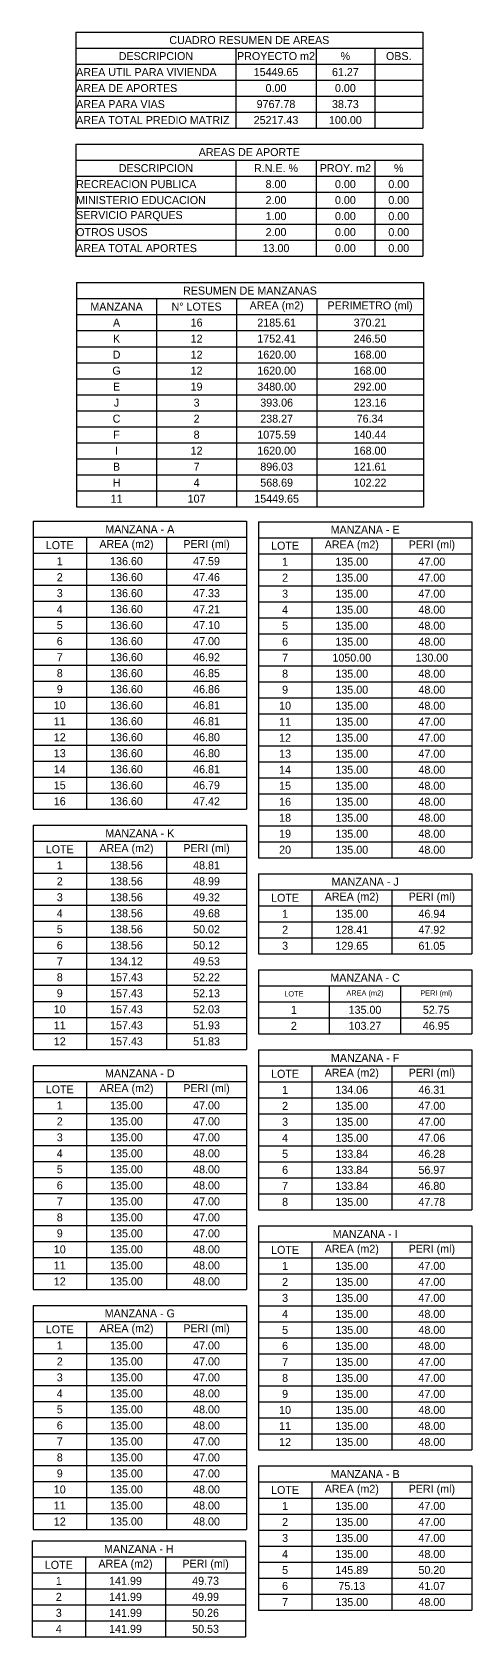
# Model space of a CAD drawing. Header units: metres. Extents: x 219272 to 220100, y 8186237 to 8186559.
# Drawn here: x 220017.5 to 220099.9, y 8186258 to 8186558.9 of the extents above; entities that cross this region are included whole.
import ezdxf

# ---------------------------------------------------------------- set-up
doc = ezdxf.new("R2010")
doc.units = ezdxf.units.M
doc.styles.add('PAYE1', font='')
doc.styles.add('PAYE4', font='bgothm.ttf')
doc.styles.get('PAYE1').set_extended_font_data('Bahnschrift')

# ---------------------------------------------------------------- blocks, each defined once
blk = doc.blocks.new('*T154')
at = {"color": 0, "linetype": 'ByBlock', "lineweight": -2, "transparency": 16777216}
for p, q in [((0, 0), (40, 0)), ((0, 0), (0, -54)), ((40, 0), (40, -54)), ((0, -3), (40, -3)), ((10, -3), (10, -54)), ((25, -3), (25, -54)), ((0, -6), (40, -6)), ((0, -9), (40, -9)), ((0, -12), (40, -12)), ((0, -15), (40, -15)), ((0, -18), (40, -18)), ((0, -21), (40, -21)), ((0, -24), (40, -24)), ((0, -27), (40, -27)), ((0, -30), (40, -30)), ((0, -33), (40, -33)), ((0, -36), (40, -36)), ((0, -39), (40, -39)), ((0, -42), (40, -42)), ((0, -45), (40, -45)), ((0, -48), (40, -48)), ((0, -51), (40, -51)), ((0, -54), (40, -54))]:
    blk.add_line(p, q, dxfattribs=at)
at = {"color": 1, "true_color": 0xff0000, "transparency": 16777216, "insert": (20, -1.5), "char_height": 1.5, "width": 39.88, "attachment_point": 5, "style": 'PAYE1'}
blk.add_mtext('MANZANA - A', dxfattribs=at)
at = {"color": 92, "transparency": 16777216, "char_height": 1.5, "attachment_point": 5, "style": 'PAYE1'}
for s, insert, width in [('LOTE', (5, -4.5), 9.88), ('AREA (m2)', (17.5, -4.5), 14.88), ('PERI (ml)', (32.5, -4.5), 14.88)]:
    blk.add_mtext(s, dxfattribs=dict(at, insert=insert, width=width))
at = {"color": 7, "transparency": 16777216, "char_height": 1.5, "attachment_point": 5, "style": 'PAYE1'}
for s, insert, width in [('1', (5, -7.5), 9.88), ('136.60', (17.5, -7.5), 14.88), ('47.59', (32.5, -7.5), 14.88), ('2', (5, -10.5), 9.88), ('136.60', (17.5, -10.5), 14.88), ('47.46', (32.5, -10.5), 14.88), ('3', (5, -13.5), 9.88), ('136.60', (17.5, -13.5), 14.88), ('47.33', (32.5, -13.5), 14.88), ('4', (5, -16.5), 9.88), ('136.60', (17.5, -16.5), 14.88), ('47.21', (32.5, -16.5), 14.88), ('5', (5, -19.5), 9.88), ('136.60', (17.5, -19.5), 14.88), ('47.10', (32.5, -19.5), 14.88), ('6', (5, -22.5), 9.88), ('136.60', (17.5, -22.5), 14.88), ('47.00', (32.5, -22.5), 14.88), ('7', (5, -25.5), 9.88), ('136.60', (17.5, -25.5), 14.88), ('46.92', (32.5, -25.5), 14.88), ('8', (5, -28.5), 9.88), ('136.60', (17.5, -28.5), 14.88), ('46.85', (32.5, -28.5), 14.88), ('9', (5, -31.5), 9.88), ('136.60', (17.5, -31.5), 14.88), ('46.86', (32.5, -31.5), 14.88), ('10', (5, -34.5), 9.88), ('136.60', (17.5, -34.5), 14.88), ('46.81', (32.5, -34.5), 14.88), ('11', (5, -37.5), 9.88), ('136.60', (17.5, -37.5), 14.88), ('46.81', (32.5, -37.5), 14.88), ('12', (5, -40.5), 9.88), ('136.60', (17.5, -40.5), 14.88), ('46.80', (32.5, -40.5), 14.88), ('13', (5, -43.5), 9.88), ('136.60', (17.5, -43.5), 14.88), ('46.80', (32.5, -43.5), 14.88), ('14', (5, -46.5), 9.88), ('136.60', (17.5, -46.5), 14.88), ('46.81', (32.5, -46.5), 14.88), ('15', (5, -49.5), 9.88), ('136.60', (17.5, -49.5), 14.88), ('46.79', (32.5, -49.5), 14.88), ('16', (5, -52.5), 9.88), ('136.60', (17.5, -52.5), 14.88), ('47.42', (32.5, -52.5), 14.88)]:
    blk.add_mtext(s, dxfattribs=dict(at, insert=insert, width=width))
blk = doc.blocks.new('*T155')
at = {"color": 0, "linetype": 'ByBlock', "lineweight": -2, "transparency": 16777216}
for p, q in [((0, 0), (40, 0)), ((0, 0), (0, -42)), ((40, 0), (40, -42)), ((0, -3), (40, -3)), ((10, -3), (10, -42)), ((25, -3), (25, -42)), ((0, -6), (40, -6)), ((0, -9), (40, -9)), ((0, -12), (40, -12)), ((0, -15), (40, -15)), ((0, -18), (40, -18)), ((0, -21), (40, -21)), ((0, -24), (40, -24)), ((0, -27), (40, -27)), ((0, -30), (40, -30)), ((0, -33), (40, -33)), ((0, -36), (40, -36)), ((0, -39), (40, -39)), ((0, -42), (40, -42))]:
    blk.add_line(p, q, dxfattribs=at)
at = {"color": 1, "true_color": 0xff0000, "transparency": 16777216, "insert": (20, -1.5), "char_height": 1.5, "width": 39.88, "attachment_point": 5, "style": 'PAYE1'}
blk.add_mtext('MANZANA - K', dxfattribs=at)
at = {"color": 92, "transparency": 16777216, "char_height": 1.5, "attachment_point": 5, "style": 'PAYE1'}
for s, insert, width in [('LOTE', (5, -4.5), 9.88), ('AREA (m2)', (17.5, -4.5), 14.88), ('PERI (ml)', (32.5, -4.5), 14.88)]:
    blk.add_mtext(s, dxfattribs=dict(at, insert=insert, width=width))
at = {"color": 7, "transparency": 16777216, "char_height": 1.5, "attachment_point": 5, "style": 'PAYE1'}
for s, insert, width in [('1', (5, -7.5), 9.88), ('138.56', (17.5, -7.5), 14.88), ('48.81', (32.5, -7.5), 14.88), ('2', (5, -10.5), 9.88), ('138.56', (17.5, -10.5), 14.88), ('48.99', (32.5, -10.5), 14.88), ('3', (5, -13.5), 9.88), ('138.56', (17.5, -13.5), 14.88), ('49.32', (32.5, -13.5), 14.88), ('4', (5, -16.5), 9.88), ('138.56', (17.5, -16.5), 14.88), ('49.68', (32.5, -16.5), 14.88), ('5', (5, -19.5), 9.88), ('138.56', (17.5, -19.5), 14.88), ('50.02', (32.5, -19.5), 14.88), ('6', (5, -22.5), 9.88), ('138.56', (17.5, -22.5), 14.88), ('50.12', (32.5, -22.5), 14.88), ('7', (5, -25.5), 9.88), ('134.12', (17.5, -25.5), 14.88), ('49.53', (32.5, -25.5), 14.88), ('8', (5, -28.5), 9.88), ('157.43', (17.5, -28.5), 14.88), ('52.22', (32.5, -28.5), 14.88), ('9', (5, -31.5), 9.88), ('157.43', (17.5, -31.5), 14.88), ('52.13', (32.5, -31.5), 14.88), ('10', (5, -34.5), 9.88), ('157.43', (17.5, -34.5), 14.88), ('52.03', (32.5, -34.5), 14.88), ('11', (5, -37.5), 9.88), ('157.43', (17.5, -37.5), 14.88), ('51.93', (32.5, -37.5), 14.88), ('12', (5, -40.5), 9.88), ('157.43', (17.5, -40.5), 14.88), ('51.83', (32.5, -40.5), 14.88)]:
    blk.add_mtext(s, dxfattribs=dict(at, insert=insert, width=width))
blk = doc.blocks.new('*T156')
at = {"color": 0, "linetype": 'ByBlock', "lineweight": -2, "transparency": 16777216}
for p, q in [((0, 0), (40, 0)), ((0, 0), (0, -42)), ((40, 0), (40, -42)), ((0, -3), (40, -3)), ((10, -3), (10, -42)), ((25, -3), (25, -42)), ((0, -6), (40, -6)), ((0, -9), (40, -9)), ((0, -12), (40, -12)), ((0, -15), (40, -15)), ((0, -18), (40, -18)), ((0, -21), (40, -21)), ((0, -24), (40, -24)), ((0, -27), (40, -27)), ((0, -30), (40, -30)), ((0, -33), (40, -33)), ((0, -36), (40, -36)), ((0, -39), (40, -39)), ((0, -42), (40, -42))]:
    blk.add_line(p, q, dxfattribs=at)
at = {"color": 1, "true_color": 0xff0000, "transparency": 16777216, "insert": (20, -1.5), "char_height": 1.5, "width": 39.88, "attachment_point": 5, "style": 'PAYE1'}
blk.add_mtext('MANZANA - D', dxfattribs=at)
at = {"color": 92, "transparency": 16777216, "char_height": 1.5, "attachment_point": 5, "style": 'PAYE1'}
for s, insert, width in [('LOTE', (5, -4.5), 9.88), ('AREA (m2)', (17.5, -4.5), 14.88), ('PERI (ml)', (32.5, -4.5), 14.88)]:
    blk.add_mtext(s, dxfattribs=dict(at, insert=insert, width=width))
at = {"color": 7, "transparency": 16777216, "char_height": 1.5, "attachment_point": 5, "style": 'PAYE1'}
for s, insert, width in [('1', (5, -7.5), 9.88), ('135.00', (17.5, -7.5), 14.88), ('47.00', (32.5, -7.5), 14.88), ('2', (5, -10.5), 9.88), ('135.00', (17.5, -10.5), 14.88), ('47.00', (32.5, -10.5), 14.88), ('3', (5, -13.5), 9.88), ('135.00', (17.5, -13.5), 14.88), ('47.00', (32.5, -13.5), 14.88), ('4', (5, -16.5), 9.88), ('135.00', (17.5, -16.5), 14.88), ('48.00', (32.5, -16.5), 14.88), ('5', (5, -19.5), 9.88), ('135.00', (17.5, -19.5), 14.88), ('48.00', (32.5, -19.5), 14.88), ('6', (5, -22.5), 9.88), ('135.00', (17.5, -22.5), 14.88), ('48.00', (32.5, -22.5), 14.88), ('7', (5, -25.5), 9.88), ('135.00', (17.5, -25.5), 14.88), ('47.00', (32.5, -25.5), 14.88), ('8', (5, -28.5), 9.88), ('135.00', (17.5, -28.5), 14.88), ('47.00', (32.5, -28.5), 14.88), ('9', (5, -31.5), 9.88), ('135.00', (17.5, -31.5), 14.88), ('47.00', (32.5, -31.5), 14.88), ('10', (5, -34.5), 9.88), ('135.00', (17.5, -34.5), 14.88), ('48.00', (32.5, -34.5), 14.88), ('11', (5, -37.5), 9.88), ('135.00', (17.5, -37.5), 14.88), ('48.00', (32.5, -37.5), 14.88), ('12', (5, -40.5), 9.88), ('135.00', (17.5, -40.5), 14.88), ('48.00', (32.5, -40.5), 14.88)]:
    blk.add_mtext(s, dxfattribs=dict(at, insert=insert, width=width))
blk = doc.blocks.new('*T157')
at = {"color": 0, "linetype": 'ByBlock', "lineweight": -2, "transparency": 16777216}
for p, q in [((0, 0), (40, 0)), ((0, 0), (0, -42)), ((40, 0), (40, -42)), ((0, -3), (40, -3)), ((10, -3), (10, -42)), ((25, -3), (25, -42)), ((0, -6), (40, -6)), ((0, -9), (40, -9)), ((0, -12), (40, -12)), ((0, -15), (40, -15)), ((0, -18), (40, -18)), ((0, -21), (40, -21)), ((0, -24), (40, -24)), ((0, -27), (40, -27)), ((0, -30), (40, -30)), ((0, -33), (40, -33)), ((0, -36), (40, -36)), ((0, -39), (40, -39)), ((0, -42), (40, -42))]:
    blk.add_line(p, q, dxfattribs=at)
at = {"color": 1, "true_color": 0xff0000, "transparency": 16777216, "insert": (20, -1.5), "char_height": 1.5, "width": 39.88, "attachment_point": 5, "style": 'PAYE1'}
blk.add_mtext('MANZANA - G', dxfattribs=at)
at = {"color": 92, "transparency": 16777216, "char_height": 1.5, "attachment_point": 5, "style": 'PAYE1'}
for s, insert, width in [('LOTE', (5, -4.5), 9.88), ('AREA (m2)', (17.5, -4.5), 14.88), ('PERI (ml)', (32.5, -4.5), 14.88)]:
    blk.add_mtext(s, dxfattribs=dict(at, insert=insert, width=width))
at = {"color": 7, "transparency": 16777216, "char_height": 1.5, "attachment_point": 5, "style": 'PAYE1'}
for s, insert, width in [('1', (5, -7.5), 9.88), ('135.00', (17.5, -7.5), 14.88), ('47.00', (32.5, -7.5), 14.88), ('2', (5, -10.5), 9.88), ('135.00', (17.5, -10.5), 14.88), ('47.00', (32.5, -10.5), 14.88), ('3', (5, -13.5), 9.88), ('135.00', (17.5, -13.5), 14.88), ('47.00', (32.5, -13.5), 14.88), ('4', (5, -16.5), 9.88), ('135.00', (17.5, -16.5), 14.88), ('48.00', (32.5, -16.5), 14.88), ('5', (5, -19.5), 9.88), ('135.00', (17.5, -19.5), 14.88), ('48.00', (32.5, -19.5), 14.88), ('6', (5, -22.5), 9.88), ('135.00', (17.5, -22.5), 14.88), ('48.00', (32.5, -22.5), 14.88), ('7', (5, -25.5), 9.88), ('135.00', (17.5, -25.5), 14.88), ('47.00', (32.5, -25.5), 14.88), ('8', (5, -28.5), 9.88), ('135.00', (17.5, -28.5), 14.88), ('47.00', (32.5, -28.5), 14.88), ('9', (5, -31.5), 9.88), ('135.00', (17.5, -31.5), 14.88), ('47.00', (32.5, -31.5), 14.88), ('10', (5, -34.5), 9.88), ('135.00', (17.5, -34.5), 14.88), ('48.00', (32.5, -34.5), 14.88), ('11', (5, -37.5), 9.88), ('135.00', (17.5, -37.5), 14.88), ('48.00', (32.5, -37.5), 14.88), ('12', (5, -40.5), 9.88), ('135.00', (17.5, -40.5), 14.88), ('48.00', (32.5, -40.5), 14.88)]:
    blk.add_mtext(s, dxfattribs=dict(at, insert=insert, width=width))
blk = doc.blocks.new('*T158')
at = {"color": 0, "linetype": 'ByBlock', "lineweight": -2, "transparency": 16777216}
for p, q in [((0, 0), (40, 0)), ((0, 0), (0, -63)), ((40, 0), (40, -63)), ((0, -3), (40, -3)), ((10, -3), (10, -63)), ((25, -3), (25, -63)), ((0, -6), (40, -6)), ((0, -9), (40, -9)), ((0, -12), (40, -12)), ((0, -15), (40, -15)), ((0, -18), (40, -18)), ((0, -21), (40, -21)), ((0, -24), (40, -24)), ((0, -27), (40, -27)), ((0, -30), (40, -30)), ((0, -33), (40, -33)), ((0, -36), (40, -36)), ((0, -39), (40, -39)), ((0, -42), (40, -42)), ((0, -45), (40, -45)), ((0, -48), (40, -48)), ((0, -51), (40, -51)), ((0, -54), (40, -54)), ((0, -57), (40, -57)), ((0, -60), (40, -60)), ((0, -63), (40, -63))]:
    blk.add_line(p, q, dxfattribs=at)
at = {"color": 1, "true_color": 0xff0000, "transparency": 16777216, "insert": (20, -1.5), "char_height": 1.5, "width": 39.88, "attachment_point": 5, "style": 'PAYE1'}
blk.add_mtext('MANZANA - E', dxfattribs=at)
at = {"color": 92, "transparency": 16777216, "char_height": 1.5, "attachment_point": 5, "style": 'PAYE1'}
for s, insert, width in [('LOTE', (5, -4.5), 9.88), ('AREA (m2)', (17.5, -4.5), 14.88), ('PERI (ml)', (32.5, -4.5), 14.88)]:
    blk.add_mtext(s, dxfattribs=dict(at, insert=insert, width=width))
at = {"color": 7, "transparency": 16777216, "char_height": 1.5, "attachment_point": 5, "style": 'PAYE1'}
for s, insert, width in [('1', (5, -7.5), 9.88), ('135.00', (17.5, -7.5), 14.88), ('47.00', (32.5, -7.5), 14.88), ('2', (5, -10.5), 9.88), ('135.00', (17.5, -10.5), 14.88), ('47.00', (32.5, -10.5), 14.88), ('3', (5, -13.5), 9.88), ('135.00', (17.5, -13.5), 14.88), ('47.00', (32.5, -13.5), 14.88), ('4', (5, -16.5), 9.88), ('135.00', (17.5, -16.5), 14.88), ('48.00', (32.5, -16.5), 14.88), ('5', (5, -19.5), 9.88), ('135.00', (17.5, -19.5), 14.88), ('48.00', (32.5, -19.5), 14.88), ('6', (5, -22.5), 9.88), ('135.00', (17.5, -22.5), 14.88), ('48.00', (32.5, -22.5), 14.88), ('7', (5, -25.5), 9.88), ('1050.00', (17.5, -25.5), 14.88), ('130.00', (32.5, -25.5), 14.88), ('8', (5, -28.5), 9.88), ('135.00', (17.5, -28.5), 14.88), ('48.00', (32.5, -28.5), 14.88), ('9', (5, -31.5), 9.88), ('135.00', (17.5, -31.5), 14.88), ('48.00', (32.5, -31.5), 14.88), ('10', (5, -34.5), 9.88), ('135.00', (17.5, -34.5), 14.88), ('48.00', (32.5, -34.5), 14.88), ('11', (5, -37.5), 9.88), ('135.00', (17.5, -37.5), 14.88), ('47.00', (32.5, -37.5), 14.88), ('12', (5, -40.5), 9.88), ('135.00', (17.5, -40.5), 14.88), ('47.00', (32.5, -40.5), 14.88), ('13', (5, -43.5), 9.88), ('135.00', (17.5, -43.5), 14.88), ('47.00', (32.5, -43.5), 14.88), ('14', (5, -46.5), 9.88), ('135.00', (17.5, -46.5), 14.88), ('48.00', (32.5, -46.5), 14.88), ('15', (5, -49.5), 9.88), ('135.00', (17.5, -49.5), 14.88), ('48.00', (32.5, -49.5), 14.88), ('16', (5, -52.5), 9.88), ('135.00', (17.5, -52.5), 14.88), ('48.00', (32.5, -52.5), 14.88), ('18', (5, -55.5), 9.88), ('135.00', (17.5, -55.5), 14.88), ('48.00', (32.5, -55.5), 14.88), ('19', (5, -58.5), 9.88), ('135.00', (17.5, -58.5), 14.88), ('48.00', (32.5, -58.5), 14.88), ('20', (5, -61.5), 9.88), ('135.00', (17.5, -61.5), 14.88), ('48.00', (32.5, -61.5), 14.88)]:
    blk.add_mtext(s, dxfattribs=dict(at, insert=insert, width=width))
blk = doc.blocks.new('*T159')
at = {"color": 0, "linetype": 'ByBlock', "lineweight": -2, "transparency": 16777216}
for p, q in [((0, 0), (40, 0)), ((0, 0), (0, -15)), ((40, 0), (40, -15)), ((0, -3), (40, -3)), ((10, -3), (10, -15)), ((25, -3), (25, -15)), ((0, -6), (40, -6)), ((0, -9), (40, -9)), ((0, -12), (40, -12)), ((0, -15), (40, -15))]:
    blk.add_line(p, q, dxfattribs=at)
at = {"color": 1, "true_color": 0xff0000, "transparency": 16777216, "insert": (20, -1.5), "char_height": 1.5, "width": 39.88, "attachment_point": 5, "style": 'PAYE1'}
blk.add_mtext('MANZANA - J', dxfattribs=at)
at = {"color": 92, "transparency": 16777216, "char_height": 1.5, "attachment_point": 5, "style": 'PAYE1'}
for s, insert, width in [('LOTE', (5, -4.5), 9.88), ('AREA (m2)', (17.5, -4.5), 14.88), ('PERI (ml)', (32.5, -4.5), 14.88)]:
    blk.add_mtext(s, dxfattribs=dict(at, insert=insert, width=width))
at = {"color": 7, "transparency": 16777216, "char_height": 1.5, "attachment_point": 5, "style": 'PAYE1'}
for s, insert, width in [('1', (5, -7.5), 9.88), ('135.00', (17.5, -7.5), 14.88), ('46.94', (32.5, -7.5), 14.88), ('2', (5, -10.5), 9.88), ('128.41', (17.5, -10.5), 14.88), ('47.92', (32.5, -10.5), 14.88), ('3', (5, -13.5), 9.88), ('129.65', (17.5, -13.5), 14.88), ('61.05', (32.5, -13.5), 14.88)]:
    blk.add_mtext(s, dxfattribs=dict(at, insert=insert, width=width))
blk = doc.blocks.new('*T160')
at = {"color": 0, "linetype": 'ByBlock', "lineweight": -2, "transparency": 16777216}
for p, q in [((0, 0), (40, 0)), ((0, 0), (0, -12)), ((40, 0), (40, -12)), ((0, -3), (40, -3)), ((13.29, -3), (13.29, -12)), ((26.65, -3), (26.65, -12)), ((0, -6), (40, -6)), ((0, -9), (40, -9)), ((0, -12), (40, -12))]:
    blk.add_line(p, q, dxfattribs=at)
at = {"color": 1, "true_color": 0xff0000, "transparency": 16777216, "insert": (20, -1.5), "char_height": 1.5, "width": 39.88, "attachment_point": 5, "style": 'PAYE1'}
blk.add_mtext('MANZANA - C', dxfattribs=at)
at = {"color": 92, "transparency": 16777216, "char_height": 1, "attachment_point": 5, "style": 'PAYE4'}
for s, insert, width in [('LOTE', (6.65, -4.5), 13.1738), ('AREA (m2)', (19.97, -4.5), 13.2331), ('PERI (ml)', (33.32, -4.5), 13.2331)]:
    blk.add_mtext(s, dxfattribs=dict(at, insert=insert, width=width))
at = {"color": 7, "transparency": 16777216, "char_height": 1.5, "attachment_point": 5, "style": 'PAYE1'}
for s, insert, width in [('1', (6.65, -7.5), 13.1738), ('135.00', (19.97, -7.5), 13.2331), ('52.75', (33.32, -7.5), 13.2331), ('2', (6.65, -10.5), 13.1738), ('103.27', (19.97, -10.5), 13.2331), ('46.95', (33.32, -10.5), 13.2331)]:
    blk.add_mtext(s, dxfattribs=dict(at, insert=insert, width=width))
blk = doc.blocks.new('*T161')
at = {"color": 0, "linetype": 'ByBlock', "lineweight": -2, "transparency": 16777216}
for p, q in [((0, 0), (40, 0)), ((0, 0), (0, -30)), ((40, 0), (40, -30)), ((0, -3), (40, -3)), ((10, -3), (10, -30)), ((25, -3), (25, -30)), ((0, -6), (40, -6)), ((0, -9), (40, -9)), ((0, -12), (40, -12)), ((0, -15), (40, -15)), ((0, -18), (40, -18)), ((0, -21), (40, -21)), ((0, -24), (40, -24)), ((0, -27), (40, -27)), ((0, -30), (40, -30))]:
    blk.add_line(p, q, dxfattribs=at)
at = {"color": 1, "true_color": 0xff0000, "transparency": 16777216, "insert": (20, -1.5), "char_height": 1.5, "width": 39.88, "attachment_point": 5, "style": 'PAYE1'}
blk.add_mtext('MANZANA - F', dxfattribs=at)
at = {"color": 92, "transparency": 16777216, "char_height": 1.5, "attachment_point": 5, "style": 'PAYE1'}
for s, insert, width in [('LOTE', (5, -4.5), 9.88), ('AREA (m2)', (17.5, -4.5), 14.88), ('PERI (ml)', (32.5, -4.5), 14.88)]:
    blk.add_mtext(s, dxfattribs=dict(at, insert=insert, width=width))
at = {"color": 7, "transparency": 16777216, "char_height": 1.5, "attachment_point": 5, "style": 'PAYE1'}
for s, insert, width in [('1', (5, -7.5), 9.88), ('134.06', (17.5, -7.5), 14.88), ('46.31', (32.5, -7.5), 14.88), ('2', (5, -10.5), 9.88), ('135.00', (17.5, -10.5), 14.88), ('47.00', (32.5, -10.5), 14.88), ('3', (5, -13.5), 9.88), ('135.00', (17.5, -13.5), 14.88), ('47.00', (32.5, -13.5), 14.88), ('4', (5, -16.5), 9.88), ('135.00', (17.5, -16.5), 14.88), ('47.06', (32.5, -16.5), 14.88), ('5', (5, -19.5), 9.88), ('133.84', (17.5, -19.5), 14.88), ('46.28', (32.5, -19.5), 14.88), ('6', (5, -22.5), 9.88), ('133.84', (17.5, -22.5), 14.88), ('56.97', (32.5, -22.5), 14.88), ('7', (5, -25.5), 9.88), ('133.84', (17.5, -25.5), 14.88), ('46.80', (32.5, -25.5), 14.88), ('8', (5, -28.5), 9.88), ('135.00', (17.5, -28.5), 14.88), ('47.78', (32.5, -28.5), 14.88)]:
    blk.add_mtext(s, dxfattribs=dict(at, insert=insert, width=width))
blk = doc.blocks.new('*T162')
at = {"color": 0, "linetype": 'ByBlock', "lineweight": -2, "transparency": 16777216}
for p, q in [((0, 0), (40, 0)), ((0, 0), (0, -42)), ((40, 0), (40, -42)), ((0, -3), (40, -3)), ((10, -3), (10, -42)), ((25, -3), (25, -42)), ((0, -6), (40, -6)), ((0, -9), (40, -9)), ((0, -12), (40, -12)), ((0, -15), (40, -15)), ((0, -18), (40, -18)), ((0, -21), (40, -21)), ((0, -24), (40, -24)), ((0, -27), (40, -27)), ((0, -30), (40, -30)), ((0, -33), (40, -33)), ((0, -36), (40, -36)), ((0, -39), (40, -39)), ((0, -42), (40, -42))]:
    blk.add_line(p, q, dxfattribs=at)
at = {"color": 1, "true_color": 0xff0000, "transparency": 16777216, "insert": (20, -1.5), "char_height": 1.5, "width": 39.88, "attachment_point": 5, "style": 'PAYE1'}
blk.add_mtext('MANZANA - I', dxfattribs=at)
at = {"color": 92, "transparency": 16777216, "char_height": 1.5, "attachment_point": 5, "style": 'PAYE1'}
for s, insert, width in [('LOTE', (5, -4.5), 9.88), ('AREA (m2)', (17.5, -4.5), 14.88), ('PERI (ml)', (32.5, -4.5), 14.88)]:
    blk.add_mtext(s, dxfattribs=dict(at, insert=insert, width=width))
at = {"color": 7, "transparency": 16777216, "char_height": 1.5, "attachment_point": 5, "style": 'PAYE1'}
for s, insert, width in [('1', (5, -7.5), 9.88), ('135.00', (17.5, -7.5), 14.88), ('47.00', (32.5, -7.5), 14.88), ('2', (5, -10.5), 9.88), ('135.00', (17.5, -10.5), 14.88), ('47.00', (32.5, -10.5), 14.88), ('3', (5, -13.5), 9.88), ('135.00', (17.5, -13.5), 14.88), ('47.00', (32.5, -13.5), 14.88), ('4', (5, -16.5), 9.88), ('135.00', (17.5, -16.5), 14.88), ('48.00', (32.5, -16.5), 14.88), ('5', (5, -19.5), 9.88), ('135.00', (17.5, -19.5), 14.88), ('48.00', (32.5, -19.5), 14.88), ('6', (5, -22.5), 9.88), ('135.00', (17.5, -22.5), 14.88), ('48.00', (32.5, -22.5), 14.88), ('7', (5, -25.5), 9.88), ('135.00', (17.5, -25.5), 14.88), ('47.00', (32.5, -25.5), 14.88), ('8', (5, -28.5), 9.88), ('135.00', (17.5, -28.5), 14.88), ('47.00', (32.5, -28.5), 14.88), ('9', (5, -31.5), 9.88), ('135.00', (17.5, -31.5), 14.88), ('47.00', (32.5, -31.5), 14.88), ('10', (5, -34.5), 9.88), ('135.00', (17.5, -34.5), 14.88), ('48.00', (32.5, -34.5), 14.88), ('11', (5, -37.5), 9.88), ('135.00', (17.5, -37.5), 14.88), ('48.00', (32.5, -37.5), 14.88), ('12', (5, -40.5), 9.88), ('135.00', (17.5, -40.5), 14.88), ('48.00', (32.5, -40.5), 14.88)]:
    blk.add_mtext(s, dxfattribs=dict(at, insert=insert, width=width))
blk = doc.blocks.new('*T163')
at = {"color": 0, "linetype": 'ByBlock', "lineweight": -2, "transparency": 16777216}
for p, q in [((0, 0), (40, 0)), ((0, 0), (0, -27)), ((40, 0), (40, -27)), ((0, -3), (40, -3)), ((10, -3), (10, -27)), ((25, -3), (25, -27)), ((0, -6), (40, -6)), ((0, -9), (40, -9)), ((0, -12), (40, -12)), ((0, -15), (40, -15)), ((0, -18), (40, -18)), ((0, -21), (40, -21)), ((0, -24), (40, -24)), ((0, -27), (40, -27))]:
    blk.add_line(p, q, dxfattribs=at)
at = {"color": 1, "true_color": 0xff0000, "transparency": 16777216, "insert": (20, -1.5), "char_height": 1.5, "width": 39.88, "attachment_point": 5, "style": 'PAYE1'}
blk.add_mtext('MANZANA - B', dxfattribs=at)
at = {"color": 92, "transparency": 16777216, "char_height": 1.5, "attachment_point": 5, "style": 'PAYE1'}
for s, insert, width in [('LOTE', (5, -4.5), 9.88), ('AREA (m2)', (17.5, -4.5), 14.88), ('PERI (ml)', (32.5, -4.5), 14.88)]:
    blk.add_mtext(s, dxfattribs=dict(at, insert=insert, width=width))
at = {"color": 7, "transparency": 16777216, "char_height": 1.5, "attachment_point": 5, "style": 'PAYE1'}
for s, insert, width in [('1', (5, -7.5), 9.88), ('135.00', (17.5, -7.5), 14.88), ('47.00', (32.5, -7.5), 14.88), ('2', (5, -10.5), 9.88), ('135.00', (17.5, -10.5), 14.88), ('47.00', (32.5, -10.5), 14.88), ('3', (5, -13.5), 9.88), ('135.00', (17.5, -13.5), 14.88), ('47.00', (32.5, -13.5), 14.88), ('4', (5, -16.5), 9.88), ('135.00', (17.5, -16.5), 14.88), ('48.00', (32.5, -16.5), 14.88), ('5', (5, -19.5), 9.88), ('145.89', (17.5, -19.5), 14.88), ('50.20', (32.5, -19.5), 14.88), ('6', (5, -22.5), 9.88), ('75.13', (17.5, -22.5), 14.88), ('41.07', (32.5, -22.5), 14.88), ('7', (5, -25.5), 9.88), ('135.00', (17.5, -25.5), 14.88), ('48.00', (32.5, -25.5), 14.88)]:
    blk.add_mtext(s, dxfattribs=dict(at, insert=insert, width=width))
blk = doc.blocks.new('*T164')
at = {"color": 0, "linetype": 'ByBlock', "lineweight": -2, "transparency": 16777216}
for p, q in [((0, 0), (40, 0)), ((0, 0), (0, -18)), ((40, 0), (40, -18)), ((0, -3), (40, -3)), ((10, -3), (10, -18)), ((25, -3), (25, -18)), ((0, -6), (40, -6)), ((0, -9), (40, -9)), ((0, -12), (40, -12)), ((0, -15), (40, -15)), ((0, -18), (40, -18))]:
    blk.add_line(p, q, dxfattribs=at)
at = {"color": 1, "true_color": 0xff0000, "transparency": 16777216, "insert": (20, -1.5), "char_height": 1.5, "width": 39.88, "attachment_point": 5, "style": 'PAYE1'}
blk.add_mtext('MANZANA - H', dxfattribs=at)
at = {"color": 92, "transparency": 16777216, "char_height": 1.5, "attachment_point": 5, "style": 'PAYE1'}
for s, insert, width in [('LOTE', (5, -4.5), 9.88), ('AREA (m2)', (17.5, -4.5), 14.88), ('PERI (ml)', (32.5, -4.5), 14.88)]:
    blk.add_mtext(s, dxfattribs=dict(at, insert=insert, width=width))
at = {"color": 7, "transparency": 16777216, "char_height": 1.5, "attachment_point": 5, "style": 'PAYE1'}
for s, insert, width in [('1', (5, -7.5), 9.88), ('141.99', (17.5, -7.5), 14.88), ('49.73', (32.5, -7.5), 14.88), ('2', (5, -10.5), 9.88), ('141.99', (17.5, -10.5), 14.88), ('49.99', (32.5, -10.5), 14.88), ('3', (5, -13.5), 9.88), ('141.99', (17.5, -13.5), 14.88), ('50.26', (32.5, -13.5), 14.88), ('4', (5, -16.5), 9.88), ('141.99', (17.5, -16.5), 14.88), ('50.53', (32.5, -16.5), 14.88)]:
    blk.add_mtext(s, dxfattribs=dict(at, insert=insert, width=width))
blk = doc.blocks.new('*T165')
at = {"color": 0, "linetype": 'ByBlock', "lineweight": -2, "transparency": 16777216}
for p, q in [((0, 0), (65, 0)), ((0, 0), (0, -42)), ((65, 0), (65, -42)), ((0, -3), (65, -3)), ((15, -3), (15, -42)), ((30, -3), (30, -42)), ((45, -3), (45, -42)), ((0, -6), (65, -6)), ((0, -9), (65, -9)), ((0, -12), (65, -12)), ((0, -15), (65, -15)), ((0, -18), (65, -18)), ((0, -21), (65, -21)), ((0, -24), (65, -24)), ((0, -27), (65, -27)), ((0, -30), (65, -30)), ((0, -33), (65, -33)), ((0, -36), (65, -36)), ((0, -39), (65, -39)), ((0, -42), (65, -42))]:
    blk.add_line(p, q, dxfattribs=at)
at = {"color": 1, "true_color": 0xff0000, "transparency": 16777216, "insert": (32.5, -1.5), "char_height": 1.5, "width": 64.88, "attachment_point": 5, "style": 'PAYE1'}
blk.add_mtext('RESUMEN DE MANZANAS', dxfattribs=at)
at = {"color": 92, "transparency": 16777216, "char_height": 1.5, "attachment_point": 5, "style": 'PAYE1'}
for s, insert, width in [('MANZANA', (7.5, -4.5), 14.88), ('N° LOTES', (22.5, -4.5), 14.88), ('AREA (m2)', (37.5, -4.5), 14.88), ('PERIMETRO (ml)', (55, -4.5), 19.88)]:
    blk.add_mtext(s, dxfattribs=dict(at, insert=insert, width=width))
at = {"color": 7, "transparency": 16777216, "char_height": 1.5, "attachment_point": 5, "style": 'PAYE1'}
for s, insert, width in [('A', (7.5, -7.5), 14.88), ('16', (22.5, -7.5), 14.88), ('2185.61', (37.5, -7.5), 14.88), ('370.21', (55, -7.5), 19.88), ('K', (7.5, -10.5), 14.88), ('12', (22.5, -10.5), 14.88), ('1752.41', (37.5, -10.5), 14.88), ('246.50', (55, -10.5), 19.88), ('D', (7.5, -13.5), 14.88), ('12', (22.5, -13.5), 14.88), ('1620.00', (37.5, -13.5), 14.88), ('168.00', (55, -13.5), 19.88), ('G', (7.5, -16.5), 14.88), ('12', (22.5, -16.5), 14.88), ('1620.00', (37.5, -16.5), 14.88), ('168.00', (55, -16.5), 19.88), ('E', (7.5, -19.5), 14.88), ('19', (22.5, -19.5), 14.88), ('3480.00', (37.5, -19.5), 14.88), ('292.00', (55, -19.5), 19.88), ('J', (7.5, -22.5), 14.88), ('3', (22.5, -22.5), 14.88), ('393.06', (37.5, -22.5), 14.88), ('123.16', (55, -22.5), 19.88), ('C', (7.5, -25.5), 14.88), ('2', (22.5, -25.5), 14.88), ('238.27', (37.5, -25.5), 14.88), ('76.34', (55, -25.5), 19.88), ('F', (7.5, -28.5), 14.88), ('8', (22.5, -28.5), 14.88), ('1075.59', (37.5, -28.5), 14.88), ('140.44', (55, -28.5), 19.88), ('I', (7.5, -31.5), 14.88), ('12', (22.5, -31.5), 14.88), ('1620.00', (37.5, -31.5), 14.88), ('168.00', (55, -31.5), 19.88), ('B', (7.5, -34.5), 14.88), ('7', (22.5, -34.5), 14.88), ('896.03', (37.5, -34.5), 14.88), ('121.61', (55, -34.5), 19.88), ('H', (7.5, -37.5), 14.88), ('4', (22.5, -37.5), 14.88), ('568.69', (37.5, -37.5), 14.88), ('102.22', (55, -37.5), 19.88)]:
    blk.add_mtext(s, dxfattribs=dict(at, insert=insert, width=width))
at = {"color": 102, "transparency": 16777216, "char_height": 1.5, "width": 14.88, "attachment_point": 5, "style": 'PAYE1'}
for s, insert in [('11', (7.5, -40.5)), ('107', (22.5, -40.5)), ('15449.65', (37.5, -40.5))]:
    blk.add_mtext(s, dxfattribs=dict(at, insert=insert))
blk = doc.blocks.new('*T166')
at = {"color": 0, "linetype": 'ByBlock', "lineweight": -2, "transparency": 16777216}
for p, q in [((0, 0), (65, 0)), ((0, 0), (0, -18)), ((65, 0), (65, -18)), ((0, -3), (65, -3)), ((30, -3), (30, -18)), ((45, -3), (45, -18)), ((56, -3), (56, -18)), ((0, -6), (65, -6)), ((0, -9), (65, -9)), ((0, -12), (65, -12)), ((0, -15), (65, -15)), ((0, -18), (65, -18))]:
    blk.add_line(p, q, dxfattribs=at)
at = {"color": 1, "true_color": 0xff0000, "transparency": 16777216, "insert": (32.5, -1.5), "char_height": 1.5, "width": 64.88, "attachment_point": 5, "style": 'PAYE1'}
blk.add_mtext('CUADRO RESUMEN DE AREAS', dxfattribs=at)
at = {"color": 92, "transparency": 16777216, "char_height": 1.5, "attachment_point": 5, "style": 'PAYE1'}
for s, insert, width in [('DESCRIPCION', (15, -4.5), 29.88), ('PROYECTO m2', (37.5, -4.5), 14.88), ('%', (50.5, -4.5), 10.88), ('OBS.', (60.5, -4.5), 8.88)]:
    blk.add_mtext(s, dxfattribs=dict(at, insert=insert, width=width))
at = {"color": 7, "transparency": 16777216, "char_height": 1.5, "style": 'PAYE1'}
for s, insert, width, attachment_point in [('AREA UTIL PARA VIVIENDA', (0.06, -7.5), 29.88, 4), ('15449.65', (37.5, -7.5), 14.88, 5), ('61.27', (50.5, -7.5), 10.88, 5), ('AREA DE APORTES', (0.06, -10.5), 29.88, 4), ('0.00', (37.5, -10.5), 14.88, 5), ('0.00', (50.5, -10.5), 10.88, 5), ('AREA PARA VIAS', (0.06, -13.5), 29.88, 4), ('9767.78', (37.5, -13.5), 14.88, 5), ('38.73', (50.5, -13.5), 10.88, 5)]:
    blk.add_mtext(s, dxfattribs=dict(at, insert=insert, width=width, attachment_point=attachment_point))
at = {"color": 1, "transparency": 16777216, "char_height": 1.5, "style": 'PAYE1'}
for s, insert, width, attachment_point in [('AREA TOTAL PREDIO MATRIZ', (0.06, -16.5), 29.88, 4), ('25217.43', (37.5, -16.5), 14.88, 5), ('100.00', (50.5, -16.5), 10.88, 5)]:
    blk.add_mtext(s, dxfattribs=dict(at, insert=insert, width=width, attachment_point=attachment_point))
blk = doc.blocks.new('*T167')
at = {"color": 0, "linetype": 'ByBlock', "lineweight": -2, "transparency": 16777216}
for p, q in [((0, 0), (65, 0)), ((0, 0), (0, -21)), ((65, 0), (65, -21)), ((0, -3), (65, -3)), ((30, -3), (30, -21)), ((45, -3), (45, -21)), ((56, -3), (56, -21)), ((0, -6), (65, -6)), ((0, -9), (65, -9)), ((0, -12), (65, -12)), ((0, -15), (65, -15)), ((0, -18), (65, -18)), ((0, -21), (65, -21))]:
    blk.add_line(p, q, dxfattribs=at)
at = {"color": 1, "true_color": 0xff0000, "transparency": 16777216, "insert": (32.5, -1.5), "char_height": 1.5, "width": 64.88, "attachment_point": 5, "style": 'PAYE1'}
blk.add_mtext('AREAS DE APORTE', dxfattribs=at)
at = {"color": 92, "transparency": 16777216, "char_height": 1.5, "attachment_point": 5, "style": 'PAYE1'}
for s, insert, width in [('DESCRIPCION', (15, -4.5), 29.88), ('R.N.E. %', (37.5, -4.5), 14.88), ('PROY. m2', (50.5, -4.5), 10.88), ('%', (60.5, -4.5), 8.88)]:
    blk.add_mtext(s, dxfattribs=dict(at, insert=insert, width=width))
at = {"color": 7, "transparency": 16777216, "char_height": 1.5, "style": 'PAYE1'}
for s, insert, width, attachment_point in [('RECREACION PUBLICA', (0.06, -7.5), 29.88, 4), ('8.00', (37.5, -7.5), 14.88, 5), ('0.00', (50.5, -7.5), 10.88, 5), ('0.00', (60.5, -7.5), 8.88, 5), ('MINISTERIO EDUCACION', (0.06, -10.5), 29.88, 4), ('2.00', (37.5, -10.5), 14.88, 5), ('0.00', (50.5, -10.5), 10.88, 5), ('0.00', (60.5, -10.5), 8.88, 5), ('SERVICIO PARQUES', (0.06, -13.5), 29.88, 4), ('1.00', (37.5, -13.5), 14.88, 5), ('0.00', (50.5, -13.5), 10.88, 5), ('0.00', (60.5, -13.5), 8.88, 5), ('OTROS USOS', (0.06, -16.5), 29.88, 4), ('2.00', (37.5, -16.5), 14.88, 5), ('0.00', (50.5, -16.5), 10.88, 5), ('0.00', (60.5, -16.5), 8.88, 5)]:
    blk.add_mtext(s, dxfattribs=dict(at, insert=insert, width=width, attachment_point=attachment_point))
at = {"color": 1, "transparency": 16777216, "char_height": 1.5, "style": 'PAYE1'}
for s, insert, width, attachment_point in [('AREA TOTAL APORTES', (0.06, -19.5), 29.88, 4), ('13.00', (37.5, -19.5), 14.88, 5), ('0.00', (50.5, -19.5), 10.88, 5), ('0.00', (60.5, -19.5), 8.88, 5)]:
    blk.add_mtext(s, dxfattribs=dict(at, insert=insert, width=width, attachment_point=attachment_point))

msp = doc.modelspace()

# ---------------------------------------------------------------- block references
for name, p in [('*T166', (220025.717, 8186558.85)), ('*T167', (220025.717, 8186537.85)), ('*T165', (220025.841, 8186511.887)), ('*T154', (220017.703, 8186467.176)), ('*T158', (220059.92, 8186467.081)), ('*T155', (220017.703, 8186410.176)), ('*T159', (220059.92, 8186401.081)), ('*T160', (220059.92, 8186383.081)), ('*T161', (220059.92, 8186368.081)), ('*T156', (220017.703, 8186365.176)), ('*T162', (220059.92, 8186335.081)), ('*T157', (220017.703, 8186320.176)), ('*T163', (220059.92, 8186290.081)), ('*T164', (220017.523, 8186276.045))]:
    msp.add_blockref(name, p)

doc.saveas('drawing.dxf')
